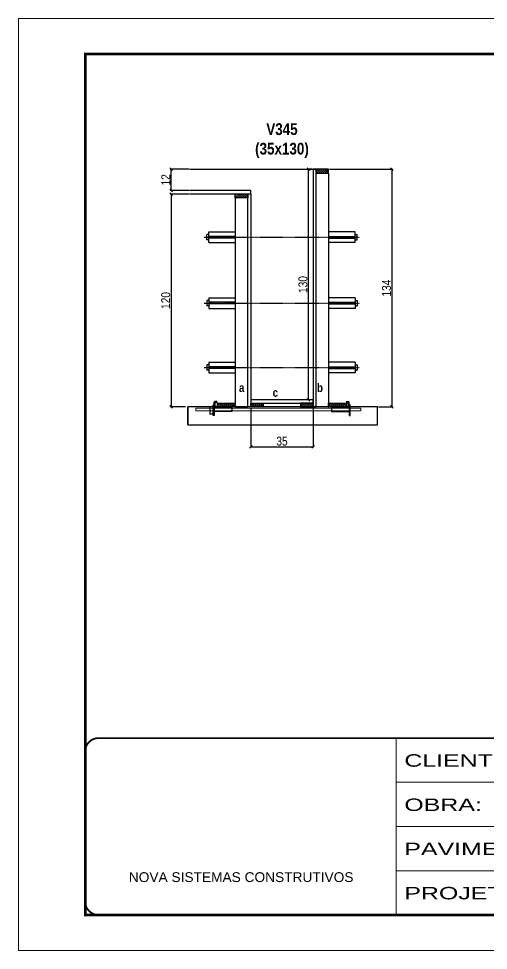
# Model space of a CAD drawing. Extents: x 13154 to 22413, y 1253 to 30260.
# Drawn here: x 17936 to 18466, y 20779 to 21829 of the extents above; entities that cross this region are included whole.
import ezdxf

# ---------------------------------------------------------------- set-up
doc = ezdxf.new("R2010")
doc.units = 0
for name, pattern in [('CONTINUO', [0]), ('DASHED', [0.75, 0.5, -0.25]), ('HIDDEN', [0.375, 0.25, -0.125])]:
    doc.linetypes.add(name, pattern=pattern)
for name, color, linetype in [('barrote', 251, 'Continuous'), ('COTA', 241, 'Continuous'), ('detalhes', 4, 'Continuous'), ('NOMENCLATURA', 7, 'Continuous'), ('Painéis', 200, 'Continuous'), ('presilha', 1, 'Continuous'), ('SARR_2.2x10', 60, 'Continuous'), ('SARR_2.2x7', 40, 'Continuous'), ('SARR_3.5x7', 81, 'Continuous'), ('TENSOR', 3, 'Continuous')]:
    doc.layers.add(name, color=color, linetype=linetype)
for name, color, linetype, lineweight in [('CONCRETO', 251, 'Continuous', 25), ('Folhas', 255, 'Continuous', 9), ('SARRAFO DE PRESSAO', 251, 'DASHED', 9), ('SCO-___-LAJ', 2, 'Continuous', 0)]:
    doc.layers.add(name, color=color, linetype=linetype, lineweight=lineweight)
doc.styles.add('ARIAL', font='arial.ttf')
doc.styles.add('COTA TECNICA 2X', font='techl___.ttf', dxfattribs={"height": 10})
doc.styles.add('TECNICA', font='techb___.ttf', dxfattribs={"height": 10})
doc.styles.add('Tecnologia', font='')
doc.styles.get('Tecnologia').set_extended_font_data('Forgotten Futurist')
doc.dimstyles.new('SECAO', dxfattribs={"dimscale": 0.333333, "dimtxt": 5, "dimasz": 9, "dimexe": 3, "dimexo": 3, "dimgap": 3, "dimtad": 1, "dimdec": 1, "dimlfac": 0.5, "dimzin": 12, "dimdsep": 46, "dimtxsty": 'COTA TECNICA 2X', "dimblk1": 'OBLIQUE', "dimblk2": 'OBLIQUE', "dimsah": 1, "dimcen": 0.9, "dimclrd": 4, "dimclre": 4, "dimclrt": 240, "dimadec": 1, "dimazin": 3, "dimtfac": 1, "dimtdec": 1, "dimtmove": 0, "dimatfit": 3, "dimfxl": 1, "dimtolj": 1, "dimtzin": 12, "dimarcsym": 0})

# ---------------------------------------------------------------- blocks, each defined once
blk = doc.blocks.new('9999999999')
at = {"color": 30, "linetype": 'CONTINUO'}
for p, q in [((98564.6, 34230.2), (98564.6, 34429.4)), ((98564.6, 34379.6), (99584, 34379.6)), ((98564.6, 34329.8), (99488, 34329.8)), ((98564.6, 34280), (99488, 34280))]:
    blk.add_line(p, q, dxfattribs=at)
at = {"color": 30, "linetype": 'CONTINUO', "const_width": 2}
blk.add_lwpolyline([(99584, 34230.2), (99584, 34414.4, 0.414214), (99569, 34429.4), (98229, 34429.4, 0.414214), (98214, 34414.4), (98214, 34245.2, 0.414214), (98229, 34230.2), (99584, 34230.2)], format="xyb", dxfattribs=at)
at = {"layer": 'Folhas'}
blk.add_lwpolyline([(98139, 34190.2), (99624, 34190.2), (99624, 35240.2), (98139, 35240.2)], close=True, dxfattribs=at)
at = {"layer": 'Folhas', "color": 30, "const_width": 3}
blk.add_lwpolyline([(98214, 34230.2), (99584, 34230.2), (99584, 35200.2), (98214, 35200.2)], close=True, dxfattribs=at)
at = {"color": 7, "linetype": 'Continuous', "ltscale": 5, "style": 'ARIAL'}
blk.add_text('NOVA SISTEMAS CONSTRUTIVOS', height=11.059, dxfattribs=at).set_placement((98263.2, 34267.2))
at = {"layer": 'Folhas', "color": 7, "style": 'Tecnologia', "width": 1.5}
for s, p in [('CLIENTE:', (98573.7, 34397.2)), ('OBRA:', (98573.7, 34347.3)), ('PAVIMENTO:', (98573.7, 34297.5)), ('PROJETO:', (98573.7, 34247.7))]:
    blk.add_text(s, height=14, dxfattribs=at).set_placement(p)
blk = doc.blocks.new('PRESILHA METÁLICA 1')
at = {"layer": 'presilha'}
for p, q in [((7.5, 10.6), (7.5, 19.9)), ((12, 21), (8.6, 21)), ((9, 11.6), (9, 18.9)), ((12, 19.5), (9.6, 19.5)), ((12, 21), (12, 19.5)), ((0, 13), (6, 13)), ((0, 13), (0, 0)), ((6, 0), (0, 0)), ((6, 15.5), (7.5, 15.5)), ((6, -2.5), (6, 15.5)), ((6, 13), (6, 0)), ((7.5, 15.5), (7.5, -2.5)), ((37.5, 4.1), (7.5, 4.1)), ((37.5, 11), (9.6, 11)), ((37.5, 11), (37.5, 4.1)), ((7.5, -2.5), (6, -2.5))]:
    blk.add_line(p, q, dxfattribs=at)
for centre, radius, start, end in [((8.6, 19.9), 1.14, 90, 180), ((9.6, 18.9), 0.57, 90, 180), ((9.6, 11.6), 0.57, 180, 270)]:
    blk.add_arc(centre, radius, start, end, dxfattribs=at)
blk = doc.blocks.new('PRESILHA METÁLICA 2')
at = {"layer": 'presilha'}
for p, q in [((-5.2, 23.5), (-5.2, 22)), ((-5.2, 23.5), (-1.9, 23.5)), ((-5.2, 22), (-2.8, 22)), ((-2.2, 14.1), (-2.2, 21.4)), ((0.8, 18), (-0.8, 18)), ((-0.8, 18), (-0.8, 0)), ((-0.8, 14.6), (-0.8, 22.4)), ((0.8, 0), (0.8, 18)), ((-30.8, 13.5), (-30.8, 6.6)), ((-30.8, 13.5), (-2.8, 13.5)), ((-30.8, 6.6), (-0.8, 6.6)), ((-0.8, 0), (0.8, 0))]:
    blk.add_line(p, q, dxfattribs=at)
for centre, radius, start, end in [((-2.8, 21.4), 0.57, 0, 90), ((-1.9, 22.4), 1.14, 0, 90), ((-2.8, 14.1), 0.57, 270, 0)]:
    blk.add_arc(centre, radius, start, end, dxfattribs=at)
blk = doc.blocks.new('_Oblique')
at = {"color": 0, "linetype": 'ByBlock', "lineweight": -2}
blk.add_line((-0.5, -0.5), (0.5, 0.5), dxfattribs=at)
blk = doc.blocks.new('*D14')
at = {"layer": 'COTA', "color": 4, "lineweight": -2, "transparency": 16777216}
for p, q in [((18286.8, 21659.5), (18358.2, 21659.5)), ((18357.2, 21659.5), (18357.2, 21391.5)), ((18342, 21391.5), (18358.2, 21391.5))]:
    blk.add_line(p, q, dxfattribs=at)
at = {"layer": 'Defpoints', "color": 0, "transparency": 16777216}
for p in [(18285.8, 21659.5), (18341, 21391.5), (18357.2, 21391.5)]:
    blk.add_point(p, dxfattribs=at)
at = {"layer": 'COTA', "color": 4, "lineweight": -2, "transparency": 16777216, "xscale": 3, "yscale": 3, "zscale": 3}
for p, rotation in [((18357.2, 21659.5), 90), ((18357.2, 21391.5), 270)]:
    blk.add_blockref('_Oblique', p, dxfattribs=dict(at, rotation=rotation))
at = {"layer": 'COTA', "color": 240, "transparency": 16777216, "insert": (18351, 21525.5), "char_height": 10, "attachment_point": 5, "rotation": 90, "style": 'COTA TECNICA 2X'}
blk.add_mtext('\\A1;134', dxfattribs=at)
blk = doc.blocks.new('*D15')
at = {"layer": 'COTA', "color": 4, "lineweight": -2, "transparency": 16777216}
for p, q in [((18128.5, 21631.5), (18107.3, 21631.5)), ((18108.3, 21631.5), (18108.3, 21391.5)), ((18124.4, 21391.5), (18107.3, 21391.5))]:
    blk.add_line(p, q, dxfattribs=at)
at = {"layer": 'Defpoints', "color": 0, "transparency": 16777216}
for p in [(18129.5, 21631.5), (18108.3, 21391.5), (18125.4, 21391.5)]:
    blk.add_point(p, dxfattribs=at)
at = {"layer": 'COTA', "color": 4, "lineweight": -2, "transparency": 16777216, "xscale": 3, "yscale": 3, "zscale": 3}
for p, rotation in [((18108.3, 21631.5), 90), ((18108.3, 21391.5), 270)]:
    blk.add_blockref('_Oblique', p, dxfattribs=dict(at, rotation=rotation))
at = {"layer": 'COTA', "color": 240, "transparency": 16777216, "insert": (18102.2, 21511.5), "char_height": 10, "attachment_point": 5, "rotation": 90, "style": 'COTA TECNICA 2X'}
blk.add_mtext('\\A1;120', dxfattribs=at)
blk = doc.blocks.new('*D673')
at = {"layer": 'COTA', "color": 4, "lineweight": -2, "transparency": 16777216}
for p, q in [((18267.2, 21659.5), (18262.1, 21659.5)), ((18263.1, 21399.5), (18263.1, 21659.5)), ((18267.2, 21399.5), (18262.1, 21399.5))]:
    blk.add_line(p, q, dxfattribs=at)
at = {"layer": 'Defpoints', "color": 0, "transparency": 16777216}
for p in [(18263.1, 21659.5), (18268.2, 21659.5), (18268.2, 21399.5)]:
    blk.add_point(p, dxfattribs=at)
at = {"layer": 'COTA', "color": 4, "lineweight": -2, "transparency": 16777216, "xscale": 3, "yscale": 3, "zscale": 3}
for p, rotation in [((18263.1, 21659.5), 90), ((18263.1, 21399.5), 270)]:
    blk.add_blockref('_Oblique', p, dxfattribs=dict(at, rotation=rotation))
at = {"layer": 'COTA', "color": 240, "transparency": 16777216, "insert": (18256.9, 21529.5), "char_height": 10, "attachment_point": 5, "rotation": 90, "style": 'COTA TECNICA 2X'}
blk.add_mtext('\\A1;130', dxfattribs=at)
blk = doc.blocks.new('*D674')
at = {"layer": 'COTA', "color": 4, "lineweight": -2, "transparency": 16777216}
for p, q in [((18128.5, 21659.5), (18107.3, 21659.5)), ((18108.3, 21635.5), (18108.3, 21659.5)), ((18128.5, 21635.5), (18107.3, 21635.5))]:
    blk.add_line(p, q, dxfattribs=at)
at = {"layer": 'Defpoints', "color": 0, "transparency": 16777216}
for p in [(18108.3, 21659.5), (18129.5, 21659.5), (18129.5, 21635.5)]:
    blk.add_point(p, dxfattribs=at)
at = {"layer": 'COTA', "color": 4, "lineweight": -2, "transparency": 16777216, "xscale": 3, "yscale": 3, "zscale": 3}
for p, rotation in [((18108.3, 21659.5), 90), ((18108.3, 21635.5), 270)]:
    blk.add_blockref('_Oblique', p, dxfattribs=dict(at, rotation=rotation))
at = {"layer": 'COTA', "color": 240, "transparency": 16777216, "insert": (18102.2, 21647.5), "char_height": 10, "attachment_point": 5, "rotation": 90, "style": 'COTA TECNICA 2X'}
blk.add_mtext('\\A1;12', dxfattribs=at)
blk = doc.blocks.new('*D675')
at = {"layer": 'COTA', "color": 4, "lineweight": -2, "transparency": 16777216}
for p, q in [((18198.2, 21390.5), (18198.2, 21345.7)), ((18268.2, 21390.5), (18268.2, 21345.7)), ((18198.2, 21346.7), (18268.2, 21346.7))]:
    blk.add_line(p, q, dxfattribs=at)
at = {"layer": 'Defpoints', "color": 0, "transparency": 16777216}
for p in [(18198.2, 21391.5), (18268.2, 21391.5), (18268.2, 21346.7)]:
    blk.add_point(p, dxfattribs=at)
at = {"layer": 'COTA', "color": 4, "lineweight": -2, "transparency": 16777216, "xscale": 3, "yscale": 3, "zscale": 3, "rotation": 180}
blk.add_blockref('_Oblique', (18198.2, 21346.7), dxfattribs=at)
at = {"layer": 'COTA', "color": 4, "lineweight": -2, "transparency": 16777216, "xscale": 3, "yscale": 3, "zscale": 3}
blk.add_blockref('_Oblique', (18268.2, 21346.7), dxfattribs=at)
at = {"layer": 'COTA', "color": 240, "transparency": 16777216, "insert": (18233.2, 21352.9), "char_height": 10, "attachment_point": 5, "style": 'COTA TECNICA 2X'}
blk.add_mtext('\\A1;35', dxfattribs=at)

msp = doc.modelspace()

# ---------------------------------------------------------------- hatches: boundary and pattern name
at = {"layer": 'SARR_2.2x10'}
h = msp.add_hatch(dxfattribs=at)
h.set_pattern_fill('ANSI31', color=256, scale=0.5, angle=90)
h.set_pattern_definition([(135, (51354.1234, -102120.6414), (-1.122532015, -1.122532015), [])])
h.paths.add_polyline_path([(18160.58, 21395.93), (18160.58, 21391.53), (18180.58, 21391.53), (18180.58, 21395.93)])
h = msp.add_hatch(dxfattribs=at)
h.set_pattern_fill('ANSI31', color=256, scale=0.5, angle=90)
h.set_pattern_definition([(135, (51479.3234, -102120.6414), (-1.122532015, -1.122532015), [])])
h.paths.add_polyline_path([(18285.78, 21395.93), (18285.78, 21391.53), (18305.78, 21391.53), (18305.78, 21395.93)])
at = {"layer": 'SARR_2.2x7'}
h = msp.add_hatch(dxfattribs=at)
h.set_pattern_fill('ANSI31', color=256, scale=0.5, angle=90)
h.set_pattern_definition([(135, (51400.1234, -101857.0414), (-1.122532015, -1.122532015), [])])
h.paths.add_polyline_path([(18271.78, 21659.53), (18271.78, 21655.13), (18285.78, 21655.13), (18285.78, 21659.53)])
h = msp.add_hatch(dxfattribs=at)
h.set_pattern_fill('ANSI31', color=256, scale=0.5, angle=90)
h.set_pattern_definition([(135, (51348.1234, -101885.0414), (-1.122532015, -1.122532015), [])])
h.paths.add_polyline_path([(18194.58, 21631.53), (18194.58, 21627.13), (18180.58, 21627.13), (18180.58, 21631.53)])
h = msp.add_hatch(dxfattribs=at)
h.set_pattern_fill('ANSI31', color=256, scale=0.5, angle=90)
h.set_pattern_definition([(135, (51433.7234, -102120.6414), (-1.122532015, -1.122532015), [])])
h.paths.add_polyline_path([(18212.18, 21391.53), (18212.18, 21395.93), (18198.18, 21395.93), (18198.18, 21391.53)])
h = msp.add_hatch(dxfattribs=at)
h.set_pattern_fill('ANSI31', color=256, scale=0.5, angle=90)
h.set_pattern_definition([(135, (51403.7234, -102120.6414), (-1.122532015, -1.122532015), [])])
h.paths.add_polyline_path([(18254.18, 21391.53), (18254.18, 21395.93), (18268.18, 21395.93), (18268.18, 21391.53)])

# ---------------------------------------------------------------- linework, layer by layer
at = {"ltscale": 3}
for p, q in [((18150.58, 21576.74), (18150.58, 21588.74)), ((18150.58, 21588.74), (18180.58, 21588.74)), ((18315.78, 21588.74), (18285.78, 21588.74)), ((18315.78, 21576.74), (18315.78, 21588.74)), ((18148.58, 21579.74), (18148.58, 21585.74)), ((18150.58, 21585.74), (18148.58, 21585.74)), ((18150.58, 21579.74), (18148.58, 21579.74)), ((18180.58, 21583.74), (18150.58, 21583.74)), ((18180.58, 21581.74), (18150.58, 21581.74)), ((18285.78, 21583.74), (18315.78, 21583.74)), ((18285.78, 21581.74), (18315.78, 21581.74)), ((18315.78, 21585.74), (18317.78, 21585.74)), ((18315.78, 21579.74), (18317.78, 21579.74)), ((18317.78, 21579.74), (18317.78, 21585.74)), ((18150.58, 21576.74), (18180.58, 21576.74)), ((18315.78, 21576.74), (18285.78, 21576.74)), ((18150.58, 21514.61), (18150.58, 21502.61)), ((18150.58, 21514.61), (18180.58, 21514.61)), ((18315.78, 21514.61), (18285.78, 21514.61)), ((18315.78, 21514.61), (18315.78, 21502.61)), ((18148.58, 21511.61), (18148.58, 21505.61)), ((18150.58, 21511.61), (18148.58, 21511.61)), ((18150.58, 21505.61), (18148.58, 21505.61)), ((18180.58, 21509.61), (18150.58, 21509.61)), ((18180.58, 21507.61), (18150.58, 21507.61)), ((18285.78, 21509.61), (18315.78, 21509.61)), ((18285.78, 21507.61), (18315.78, 21507.61)), ((18315.78, 21511.61), (18317.78, 21511.61)), ((18315.78, 21505.61), (18317.78, 21505.61)), ((18317.78, 21511.61), (18317.78, 21505.61)), ((18150.58, 21502.61), (18180.58, 21502.61)), ((18315.78, 21502.61), (18285.78, 21502.61)), ((18150.58, 21441.92), (18150.58, 21429.92)), ((18150.58, 21441.92), (18180.58, 21441.92)), ((18315.78, 21441.92), (18285.78, 21441.92)), ((18315.78, 21441.92), (18315.78, 21429.92)), ((18148.58, 21438.92), (18148.58, 21432.92)), ((18150.58, 21438.92), (18148.58, 21438.92)), ((18150.58, 21432.92), (18148.58, 21432.92)), ((18180.58, 21436.92), (18150.58, 21436.92)), ((18180.58, 21434.92), (18150.58, 21434.92)), ((18285.78, 21436.92), (18315.78, 21436.92)), ((18285.78, 21434.92), (18315.78, 21434.92)), ((18315.78, 21438.92), (18317.78, 21438.92)), ((18315.78, 21432.92), (18317.78, 21432.92)), ((18317.78, 21438.92), (18317.78, 21432.92)), ((18150.58, 21429.92), (18180.58, 21429.92)), ((18315.78, 21429.92), (18285.78, 21429.92))]:
    msp.add_line(p, q, dxfattribs=at)
at = {"layer": 'barrote'}
msp.add_lwpolyline([(18127.13, 21371.53), (18341.05, 21371.53), (18341.05, 21391.53), (18127.13, 21391.53)], close=True, dxfattribs=at)
at = {"layer": 'CONCRETO', "linetype": 'Continuous'}
msp.add_line((18129.49, 21659.53), (18271.78, 21659.53), dxfattribs=at)
at = {"layer": 'detalhes', "color": 250}
msp.add_line((18127.13, 21371.53), (18127.13, 21391.53), dxfattribs=at)
at = {"layer": 'Painéis', "linetype": 'Continuous'}
for points in [[(18271.78, 21391.53), (18271.78, 21659.53), (18268.18, 21659.53), (18268.18, 21391.53)], [(18194.58, 21391.53), (18194.58, 21631.53), (18198.18, 21631.53), (18198.18, 21391.53)], [(18268.18, 21399.53), (18198.18, 21399.53), (18198.18, 21395.93), (18268.18, 21395.93)]]:
    msp.add_lwpolyline(points, close=True, dxfattribs=at)
at = {"layer": 'Painéis', "linetype": 'Continuous', "elevation": 0}
msp.add_lwpolyline([(18129.49, 21631.53), (18198.18, 21631.53), (18198.18, 21635.53), (18129.49, 21635.53)], dxfattribs=at)
at = {"layer": 'SARR_2.2x10'}
for points in [[(18160.58, 21395.93), (18180.58, 21395.93), (18180.58, 21391.53), (18160.58, 21391.53)], [(18285.78, 21395.93), (18305.78, 21395.93), (18305.78, 21391.53), (18285.78, 21391.53)]]:
    msp.add_lwpolyline(points, close=True, dxfattribs=at)
at = {"layer": 'SARR_2.2x7', "elevation": 0}
for points in [[(18285.78, 21659.53), (18271.78, 21659.53), (18271.78, 21655.13), (18285.78, 21655.13)], [(18180.58, 21631.53), (18194.58, 21631.53), (18194.58, 21627.13), (18180.58, 21627.13)]]:
    msp.add_lwpolyline(points, close=True, dxfattribs=at)
at = {"layer": 'SARR_2.2x7'}
for points in [[(18198.18, 21395.93), (18212.18, 21395.93), (18212.18, 21391.53), (18198.18, 21391.53)], [(18268.18, 21395.93), (18254.18, 21395.93), (18254.18, 21391.53), (18268.18, 21391.53)]]:
    msp.add_lwpolyline(points, close=True, dxfattribs=at)
at = {"layer": 'SARR_3.5x7'}
for points in [[(18271.78, 21655.13), (18285.78, 21655.13), (18285.78, 21391.53), (18271.78, 21391.53)], [(18194.58, 21627.13), (18180.58, 21627.13), (18180.58, 21391.53), (18194.58, 21391.53)]]:
    msp.add_lwpolyline(points, close=True, dxfattribs=at)
at = {"layer": 'SCO-___-LAJ', "color": 1}
msp.add_lwpolyline([(18136.13, 21390.19), (18321.92, 21390.19), (18321.92, 21387), (18136.13, 21387)], close=True, dxfattribs=at)
at = {"layer": 'TENSOR', "linetype": 'HIDDEN', "ltscale": 0.5}
for p, q in [((18145.58, 21582.74), (18320.78, 21582.74)), ((18145.58, 21508.61), (18320.78, 21508.61)), ((18145.58, 21435.92), (18320.78, 21435.92))]:
    msp.add_line(p, q, dxfattribs=at)

# ---------------------------------------------------------------- block references
at = {"layer": 'presilha', "xscale": 0.6666666666666666, "yscale": 0.6666666666666666, "zscale": 0.6666666666666666}
for name, p in [('PRESILHA METÁLICA 1', (18151.72, 21383.56)), ('PRESILHA METÁLICA 2', (18309.46, 21381.89))]:
    msp.add_blockref(name, p, dxfattribs=at)
at = {"layer": 'SARRAFO DE PRESSAO', "color": 6, "linetype": 'ByBlock'}
msp.add_blockref('9999999999', (-80202.6, -13411.06), dxfattribs=at)

# ---------------------------------------------------------------- texts
at = {"layer": 'detalhes', "style": 'TECNICA'}
for s, p in [('a', (18184.71, 21408.42)), ('c', (18222.74, 21403)), ('b', (18272.68, 21408.41))]:
    msp.add_text(s, height=9.6, dxfattribs=at).set_placement(p)
at = {"layer": 'NOMENCLATURA', "insert": (18233.18, 21711.22), "char_height": 13.2, "attachment_point": 2, "style": 'TECNICA'}
msp.add_mtext_dynamic_manual_height_columns('V345\\P(35x130)', width=300.2766, gutter_width=1, heights=[0], dxfattribs=at)

# ---------------------------------------------------------------- dimensions: what is measured, and where the dimension line sits
at = {"layer": 'COTA'}
for base, p1, p2, picture, middle in [((18108.27, 21659.53), (18129.49, 21635.53), (18129.49, 21659.53), '*D674', (18102.21, 21647.53)), ((18263.11, 21659.53), (18268.18, 21399.53), (18268.18, 21659.53), '*D673', (18256.89, 21529.53)), ((18357.23, 21391.53, 0), (18285.78, 21659.53), (18341, 21391.53, 0), '*D14', (18351.01, 21525.53, 0)), ((18108.27, 21391.53, 0), (18129.49, 21631.53), (18125.37, 21391.53, 0), '*D15', (18102.16, 21511.53, 0))]:
    dim = msp.add_linear_dim(base=base, p1=p1, p2=p2, angle=90, dimstyle='SECAO', dxfattribs=at)
    dim.commit()
    dim.dimension.update_dxf_attribs({"geometry": picture, "text_midpoint": middle})
dim = msp.add_linear_dim(base=(18268.18, 21346.7), p1=(18198.18, 21391.53), p2=(18268.18, 21391.53), dimstyle='SECAO', dxfattribs=at)
dim.commit()
dim.dimension.update_dxf_attribs({"geometry": '*D675', "text_midpoint": (18233.18, 21352.92)})

doc.saveas('drawing.dxf')
